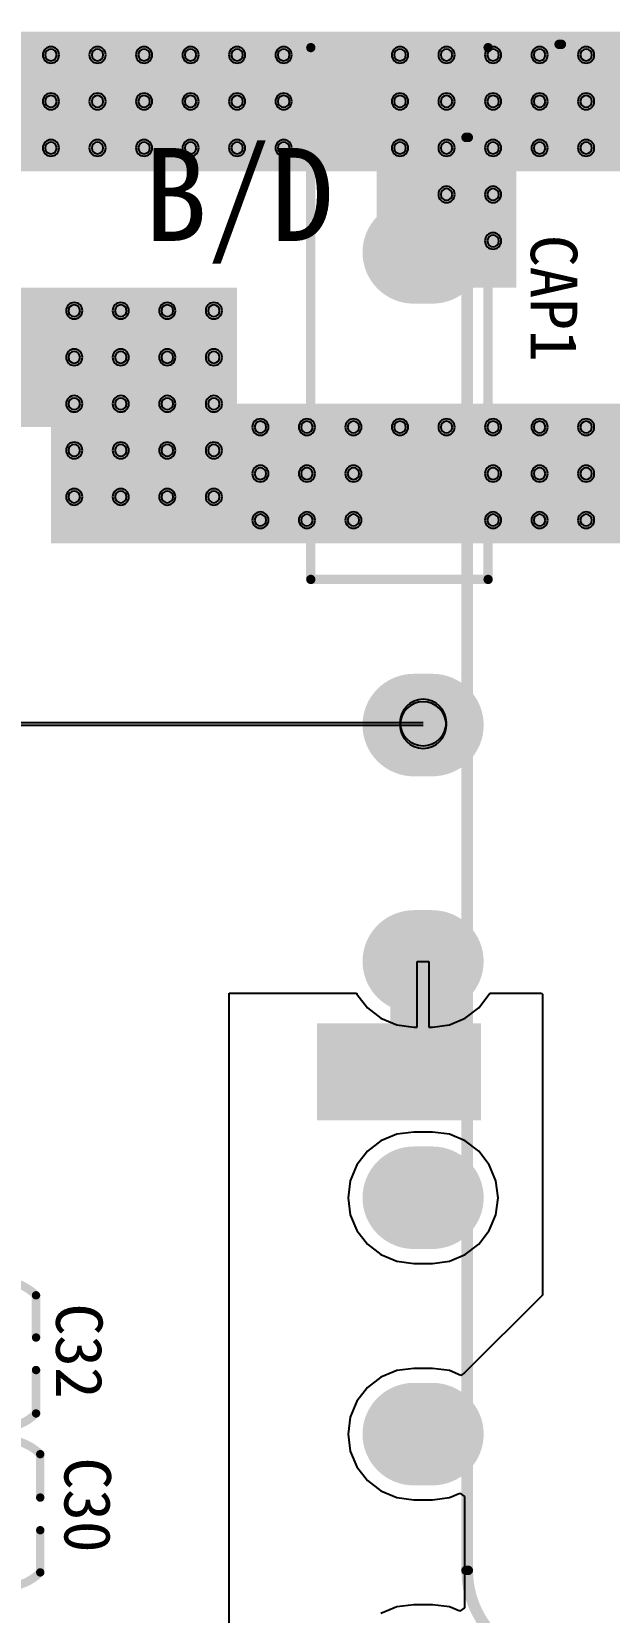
# Model space of a CAD drawing. Header units: inches. Extents: x 32166 to 34772, y 2386 to 4229.
# Drawn here: x 34085.9 to 34139.5, y 3854.3 to 4001.1 of the extents above; entities that cross this region are included whole.
import ezdxf

# ---------------------------------------------------------------- set-up
doc = ezdxf.new("R2010")
doc.units = ezdxf.units.IN
doc.header["$LTSCALE"] = 0.64311
doc.header["$MEASUREMENT"] = 0
for name, color, linetype in [('MULTILAYER', 9, 'CONTINUOUS'), ('TOPLAYER', 1, 'CONTINUOUS'), ('TOPOVERLAY', 2, 'CONTINUOUS'), ('TOPSOLDER', 216, 'CONTINUOUS')]:
    doc.layers.add(name, color=color, linetype=linetype)
doc.styles.get("Standard").update_dxf_attribs({"font": 'txt', "width": 0.8})

msp = doc.modelspace()

# ---------------------------------------------------------------- linework, layer by layer
at = {"layer": 'MULTILAYER'}
for points, const_width in [([(34120, 3992.71, 1), (34120, 3990.12, 1)], 2.59), ([(34121.33, 3982.79, 1), (34121.33, 3978.47, 1)], 4.32), ([(34123.06, 3982.79, 1), (34123.06, 3978.47, 1)], 4.32), ([(34121.33, 3960.85, 1), (34121.33, 3956.53, 1)], 4.32), ([(34123.06, 3960.85, 1), (34123.06, 3956.53, 1)], 4.32), ([(34120, 3959.79, 1), (34120, 3957.2, 1)], 2.59), ([(34121.33, 3938.9, 1), (34121.33, 3934.58, 1)], 4.32), ([(34123.06, 3938.9, 1), (34123.06, 3934.58, 1)], 4.32), ([(34121.33, 3916.96, 1), (34121.33, 3912.64, 1)], 4.32), ([(34123.06, 3916.96, 1), (34123.06, 3912.64, 1)], 4.32), ([(34121.33, 3895.01, 1), (34121.33, 3890.69, 1)], 4.32), ([(34123.06, 3895.01, 1), (34123.06, 3890.69, 1)], 4.32), ([(34121.33, 3873.06, 1), (34121.33, 3868.74, 1)], 4.32), ([(34123.06, 3873.06, 1), (34123.06, 3868.74, 1)], 4.32)]:
    msp.add_lwpolyline(points, format="xyb", close=True, dxfattribs=dict(at, const_width=const_width))
at = {"layer": 'MULTILAYER', "const_width": 8.64}
for points in [[(34121.33, 3980.63), (34123.06, 3980.63)], [(34121.33, 3958.69), (34123.06, 3958.69)], [(34121.33, 3936.74), (34123.06, 3936.74)], [(34121.33, 3914.8), (34123.06, 3914.8)], [(34121.33, 3892.85), (34123.06, 3892.85)], [(34121.33, 3870.9), (34123.06, 3870.9)]]:
    msp.add_lwpolyline(points, dxfattribs=at)
at = {"layer": 'MULTILAYER'}
for centre, start, end in [((34087.65, 3998.97), 0, 180), ((34087.65, 3998.97), 180, 0), ((34091.97, 3998.97), 0, 180), ((34091.97, 3998.97), 180, 0), ((34096.29, 3998.97), 0, 180), ((34096.29, 3998.97), 180, 0), ((34100.61, 3998.97), 0, 180), ((34100.61, 3998.97), 180, 0), ((34104.93, 3998.97), 0, 180), ((34104.93, 3998.97), 180, 0), ((34109.25, 3998.97), 0, 180), ((34109.25, 3998.97), 180, 0), ((34120.05, 3998.97), 0, 180), ((34120.05, 3998.97), 180, 0), ((34124.37, 3998.97), 0, 180), ((34124.37, 3998.97), 180, 0), ((34128.69, 3998.97), 0, 180), ((34128.69, 3998.97), 180, 0), ((34133.01, 3998.97), 0, 180), ((34133.01, 3998.97), 180, 0), ((34137.33, 3998.97), 0, 180), ((34137.33, 3998.97), 180, 0), ((34087.65, 3994.65), 0, 180), ((34087.65, 3994.65), 180, 0), ((34091.97, 3994.65), 0, 180), ((34091.97, 3994.65), 180, 0), ((34096.29, 3994.65), 0, 180), ((34096.29, 3994.65), 180, 0), ((34100.61, 3994.65), 0, 180), ((34100.61, 3994.65), 180, 0), ((34104.93, 3994.65), 0, 180), ((34104.93, 3994.65), 180, 0), ((34109.25, 3994.65), 0, 180), ((34109.25, 3994.65), 180, 0), ((34120.05, 3994.65), 0, 180), ((34120.05, 3994.65), 180, 0), ((34124.37, 3994.65), 0, 180), ((34124.37, 3994.65), 180, 0), ((34128.69, 3994.65), 0, 180), ((34128.69, 3994.65), 180, 0), ((34133.01, 3994.65), 0, 180), ((34133.01, 3994.65), 180, 0), ((34137.33, 3994.65), 0, 180), ((34137.33, 3994.65), 180, 0), ((34087.65, 3990.33), 0, 180), ((34087.65, 3990.33), 180, 0), ((34091.97, 3990.33), 0, 180), ((34091.97, 3990.33), 180, 0), ((34096.29, 3990.33), 0, 180), ((34096.29, 3990.33), 180, 0), ((34100.61, 3990.33), 0, 180), ((34100.61, 3990.33), 180, 0), ((34104.93, 3990.33), 0, 180), ((34104.93, 3990.33), 180, 0), ((34109.25, 3990.33), 0, 180), ((34109.25, 3990.33), 180, 0), ((34120.05, 3990.33), 0, 180), ((34120.05, 3990.33), 180, 0), ((34124.37, 3990.33), 0, 180), ((34124.37, 3990.33), 180, 0), ((34128.69, 3990.33), 0, 180), ((34128.69, 3990.33), 180, 0), ((34133.01, 3990.33), 0, 180), ((34133.01, 3990.33), 180, 0), ((34137.33, 3990.33), 0, 180), ((34137.33, 3990.33), 180, 0), ((34124.37, 3986.01), 0, 180), ((34124.37, 3986.01), 180, 0), ((34128.69, 3986.01), 0, 180), ((34128.69, 3986.01), 180, 0), ((34128.69, 3981.69), 0, 180), ((34128.69, 3981.69), 180, 0), ((34089.81, 3975.21), 0, 180), ((34089.81, 3975.21), 180, 0), ((34094.13, 3975.21), 0, 180), ((34094.13, 3975.21), 180, 0), ((34098.45, 3975.21), 0, 180), ((34098.45, 3975.21), 180, 0), ((34102.77, 3975.21), 0, 180), ((34102.77, 3975.21), 180, 0), ((34089.81, 3970.89), 0, 180), ((34089.81, 3970.89), 180, 0), ((34094.13, 3970.89), 0, 180), ((34094.13, 3970.89), 180, 0), ((34098.45, 3970.89), 0, 180), ((34098.45, 3970.89), 180, 0), ((34102.77, 3970.89), 0, 180), ((34102.77, 3970.89), 180, 0), ((34089.81, 3966.57), 0, 180), ((34089.81, 3966.57), 180, 0), ((34094.13, 3966.57), 0, 180), ((34094.13, 3966.57), 180, 0), ((34098.45, 3966.57), 0, 180), ((34098.45, 3966.57), 180, 0), ((34102.77, 3966.57), 0, 180), ((34102.77, 3966.57), 180, 0), ((34107.09, 3964.41), 0, 180), ((34111.41, 3964.41), 0, 180), ((34115.73, 3964.41), 0, 180), ((34120.05, 3964.41), 0, 180), ((34124.37, 3964.41), 0, 180), ((34128.69, 3964.41), 0, 180), ((34133.01, 3964.41), 0, 180), ((34137.33, 3964.41), 0, 180), ((34107.09, 3964.41), 180, 0), ((34111.41, 3964.41), 180, 0), ((34115.73, 3964.41), 180, 0), ((34120.05, 3964.41), 180, 0), ((34124.37, 3964.41), 180, 0), ((34128.69, 3964.41), 180, 0), ((34133.01, 3964.41), 180, 0), ((34137.33, 3964.41), 180, 0), ((34089.81, 3962.25), 0, 180), ((34089.81, 3962.25), 180, 0), ((34094.13, 3962.25), 0, 180), ((34094.13, 3962.25), 180, 0), ((34098.45, 3962.25), 0, 180), ((34098.45, 3962.25), 180, 0), ((34102.77, 3962.25), 0, 180), ((34102.77, 3962.25), 180, 0), ((34107.09, 3960.09), 0, 180), ((34111.41, 3960.09), 0, 180), ((34115.73, 3960.09), 0, 180), ((34128.69, 3960.09), 0, 180), ((34133.01, 3960.09), 0, 180), ((34137.33, 3960.09), 0, 180), ((34107.09, 3960.09), 180, 0), ((34111.41, 3960.09), 180, 0), ((34115.73, 3960.09), 180, 0), ((34128.69, 3960.09), 180, 0), ((34133.01, 3960.09), 180, 0), ((34137.33, 3960.09), 180, 0), ((34089.81, 3957.93), 0, 180), ((34089.81, 3957.93), 180, 0), ((34094.13, 3957.93), 0, 180), ((34094.13, 3957.93), 180, 0), ((34098.45, 3957.93), 0, 180), ((34098.45, 3957.93), 180, 0), ((34102.77, 3957.93), 0, 180), ((34102.77, 3957.93), 180, 0), ((34107.09, 3955.77), 0, 180), ((34111.41, 3955.77), 0, 180), ((34115.73, 3955.77), 0, 180), ((34128.69, 3955.77), 0, 180), ((34133.01, 3955.77), 0, 180), ((34137.33, 3955.77), 0, 180), ((34107.09, 3955.77), 180, 0), ((34111.41, 3955.77), 180, 0), ((34115.73, 3955.77), 180, 0), ((34128.69, 3955.77), 180, 0), ((34133.01, 3955.77), 180, 0), ((34137.33, 3955.77), 180, 0)]:
    msp.add_arc(centre, 0.54, start, end, dxfattribs=at)
at = {"layer": 'TOPLAYER'}
for p, q in [((34066.7, 3936.98), (34122.2, 3936.98)), ((34121.65, 3908.69), (34121.65, 3914.8)), ((34121.65, 3914.8), (34122.74, 3914.8)), ((34122.74, 3914.8), (34122.74, 3908.69)), ((34104.19, 3851.05), (34104.19, 3911.84)), ((34104.19, 3911.84), (34116.01, 3911.84)), ((34116.01, 3911.84), (34116.05, 3911.75)), ((34128.34, 3911.75), (34128.38, 3911.84)), ((34128.38, 3911.84), (34133.18, 3911.84)), ((34133.18, 3911.84), (34133.27, 3911.75)), ((34116.05, 3911.75), (34117.02, 3910.48)), ((34117.02, 3910.48), (34118.28, 3909.51)), ((34126.11, 3909.51), (34127.37, 3910.48)), ((34127.37, 3910.48), (34128.34, 3911.75)), ((34133.27, 3911.75), (34133.27, 3883.8)), ((34118.28, 3909.51), (34119.75, 3908.9)), ((34119.75, 3908.9), (34121.33, 3908.69)), ((34123.06, 3908.69), (34124.64, 3908.9)), ((34124.64, 3908.9), (34126.11, 3909.51)), ((34121.33, 3908.69), (34121.65, 3908.69)), ((34122.74, 3908.69), (34123.06, 3908.69)), ((34119.75, 3898.74), (34118.28, 3898.13)), ((34121.33, 3898.95), (34119.75, 3898.74)), ((34123.06, 3898.95), (34121.33, 3898.95)), ((34124.64, 3898.74), (34123.06, 3898.95)), ((34126.11, 3898.13), (34124.64, 3898.74)), ((34117.02, 3897.16), (34116.05, 3895.9)), ((34118.28, 3898.13), (34117.02, 3897.16)), ((34127.37, 3897.16), (34126.11, 3898.13)), ((34128.34, 3895.9), (34127.37, 3897.16)), ((34116.05, 3895.9), (34115.44, 3894.43)), ((34128.95, 3894.43), (34128.34, 3895.9)), ((34115.44, 3894.43), (34115.23, 3892.85)), ((34129.16, 3892.85), (34128.95, 3894.43)), ((34115.23, 3892.85), (34115.44, 3891.27)), ((34128.95, 3891.27), (34129.16, 3892.85)), ((34115.44, 3891.27), (34116.05, 3889.8)), ((34128.34, 3889.8), (34128.95, 3891.27)), ((34116.05, 3889.8), (34117.02, 3888.54)), ((34127.37, 3888.54), (34128.34, 3889.8)), ((34117.02, 3888.54), (34118.28, 3887.57)), ((34126.11, 3887.57), (34127.37, 3888.54)), ((34118.28, 3887.57), (34119.75, 3886.96)), ((34119.75, 3886.96), (34121.33, 3886.75)), ((34123.06, 3886.75), (34124.64, 3886.96)), ((34124.64, 3886.96), (34126.11, 3887.57)), ((34121.33, 3886.75), (34123.06, 3886.75)), ((34133.27, 3883.8), (34126.05, 3876.59)), ((34119.75, 3876.8), (34118.28, 3876.19)), ((34121.33, 3877), (34119.75, 3876.8)), ((34123.06, 3877), (34121.33, 3877)), ((34124.64, 3876.8), (34123.06, 3877)), ((34125.71, 3876.35), (34124.64, 3876.8)), ((34126.05, 3876.59), (34125.71, 3876.35)), ((34126.05, 3876.59), (34126.05, 3876.59)), ((34126.05, 3876.59), (34126.05, 3876.59)), ((34117.02, 3875.22), (34116.05, 3873.95)), ((34118.28, 3876.19), (34117.02, 3875.22)), ((34116.05, 3873.95), (34115.44, 3872.48)), ((34115.44, 3872.48), (34115.23, 3870.9)), ((34115.23, 3870.9), (34115.44, 3869.33)), ((34115.44, 3869.33), (34116.05, 3867.85)), ((34116.05, 3867.85), (34117.02, 3866.59)), ((34117.02, 3866.59), (34118.28, 3865.62)), ((34118.28, 3865.62), (34119.75, 3865.01)), ((34119.75, 3865.01), (34121.33, 3864.8)), ((34123.06, 3864.8), (34124.64, 3865.01)), ((34124.64, 3865.01), (34125.6, 3865.41)), ((34125.6, 3865.41), (34126.05, 3865.1)), ((34126.05, 3865.1), (34126.05, 3854.76)), ((34121.33, 3864.8), (34123.06, 3864.8)), ((34119.75, 3854.85), (34118.28, 3854.24)), ((34121.33, 3855.06), (34119.75, 3854.85)), ((34123.06, 3855.06), (34121.33, 3855.06)), ((34124.64, 3854.85), (34123.06, 3855.06)), ((34125.6, 3854.45), (34124.64, 3854.85)), ((34126.05, 3854.76), (34125.6, 3854.45))]:
    msp.add_line(p, q, dxfattribs=at)
for points, const_width in [([(34120, 3992.71, 1), (34120, 3990.12, 1)], 2.59), ([(34121.33, 3982.79, 1), (34121.33, 3978.47, 1)], 4.32), ([(34123.06, 3982.79, 1), (34123.06, 3978.47, 1)], 4.32), ([(34121.33, 3960.85, 1), (34121.33, 3956.53, 1)], 4.32), ([(34123.06, 3960.85, 1), (34123.06, 3956.53, 1)], 4.32), ([(34120, 3959.79, 1), (34120, 3957.2, 1)], 2.59), ([(34121.33, 3938.9, 1), (34121.33, 3934.58, 1)], 4.32), ([(34123.06, 3938.9, 1), (34123.06, 3934.58, 1)], 4.32), ([(34121.33, 3916.96, 1), (34121.33, 3912.64, 1)], 4.32), ([(34123.06, 3916.96, 1), (34123.06, 3912.64, 1)], 4.32), ([(34121.33, 3895.01, 1), (34121.33, 3890.69, 1)], 4.32), ([(34123.06, 3895.01, 1), (34123.06, 3890.69, 1)], 4.32), ([(34121.33, 3873.06, 1), (34121.33, 3868.74, 1)], 4.32), ([(34123.06, 3873.06, 1), (34123.06, 3868.74, 1)], 4.32)]:
    msp.add_lwpolyline(points, format="xyb", close=True, dxfattribs=dict(at, const_width=const_width))
at = {"layer": 'TOPLAYER', "const_width": 8.64}
for points in [[(34121.33, 3980.63), (34123.06, 3980.63)], [(34121.33, 3958.69), (34123.06, 3958.69)], [(34121.33, 3936.74), (34123.06, 3936.74)], [(34121.33, 3914.8), (34123.06, 3914.8)], [(34121.33, 3892.85), (34123.06, 3892.85)], [(34121.33, 3870.9), (34123.06, 3870.9)]]:
    msp.add_lwpolyline(points, dxfattribs=at)
at = {"layer": 'TOPLAYER'}
for centre, radius, start, end in [((34087.65, 3998.97), 0.54, 0, 180), ((34087.65, 3998.97), 0.54, 180, 0), ((34091.97, 3998.97), 0.54, 0, 180), ((34091.97, 3998.97), 0.54, 180, 0), ((34096.29, 3998.97), 0.54, 0, 180), ((34096.29, 3998.97), 0.54, 180, 0), ((34100.61, 3998.97), 0.54, 0, 180), ((34100.61, 3998.97), 0.54, 180, 0), ((34104.93, 3998.97), 0.54, 0, 180), ((34104.93, 3998.97), 0.54, 180, 0), ((34109.25, 3998.97), 0.54, 0, 180), ((34109.25, 3998.97), 0.54, 180, 0), ((34120.05, 3998.97), 0.54, 0, 180), ((34120.05, 3998.97), 0.54, 180, 0), ((34124.37, 3998.97), 0.54, 0, 180), ((34124.37, 3998.97), 0.54, 180, 0), ((34128.69, 3998.97), 0.54, 0, 180), ((34128.69, 3998.97), 0.54, 180, 0), ((34133.01, 3998.97), 0.54, 0, 180), ((34133.01, 3998.97), 0.54, 180, 0), ((34137.33, 3998.97), 0.54, 0, 180), ((34137.33, 3998.97), 0.54, 180, 0), ((34087.65, 3994.65), 0.54, 0, 180), ((34087.65, 3994.65), 0.54, 180, 0), ((34091.97, 3994.65), 0.54, 0, 180), ((34091.97, 3994.65), 0.54, 180, 0), ((34096.29, 3994.65), 0.54, 0, 180), ((34096.29, 3994.65), 0.54, 180, 0), ((34100.61, 3994.65), 0.54, 0, 180), ((34100.61, 3994.65), 0.54, 180, 0), ((34104.93, 3994.65), 0.54, 0, 180), ((34104.93, 3994.65), 0.54, 180, 0), ((34109.25, 3994.65), 0.54, 0, 180), ((34109.25, 3994.65), 0.54, 180, 0), ((34120.05, 3994.65), 0.54, 0, 180), ((34120.05, 3994.65), 0.54, 180, 0), ((34124.37, 3994.65), 0.54, 0, 180), ((34124.37, 3994.65), 0.54, 180, 0), ((34128.69, 3994.65), 0.54, 0, 180), ((34128.69, 3994.65), 0.54, 180, 0), ((34133.01, 3994.65), 0.54, 0, 180), ((34133.01, 3994.65), 0.54, 180, 0), ((34137.33, 3994.65), 0.54, 0, 180), ((34137.33, 3994.65), 0.54, 180, 0), ((34087.65, 3990.33), 0.54, 0, 180), ((34087.65, 3990.33), 0.54, 180, 0), ((34091.97, 3990.33), 0.54, 0, 180), ((34091.97, 3990.33), 0.54, 180, 0), ((34096.29, 3990.33), 0.54, 0, 180), ((34096.29, 3990.33), 0.54, 180, 0), ((34100.61, 3990.33), 0.54, 0, 180), ((34100.61, 3990.33), 0.54, 180, 0), ((34104.93, 3990.33), 0.54, 0, 180), ((34104.93, 3990.33), 0.54, 180, 0), ((34109.25, 3990.33), 0.54, 0, 180), ((34109.25, 3990.33), 0.54, 180, 0), ((34120.05, 3990.33), 0.54, 0, 180), ((34120.05, 3990.33), 0.54, 180, 0), ((34124.37, 3990.33), 0.54, 0, 180), ((34124.37, 3990.33), 0.54, 180, 0), ((34128.69, 3990.33), 0.54, 0, 180), ((34128.69, 3990.33), 0.54, 180, 0), ((34133.01, 3990.33), 0.54, 0, 180), ((34133.01, 3990.33), 0.54, 180, 0), ((34137.33, 3990.33), 0.54, 0, 180), ((34137.33, 3990.33), 0.54, 180, 0), ((34124.37, 3986.01), 0.54, 0, 180), ((34124.37, 3986.01), 0.54, 180, 0), ((34128.69, 3986.01), 0.54, 0, 180), ((34128.69, 3986.01), 0.54, 180, 0), ((34128.69, 3981.69), 0.54, 0, 180), ((34128.69, 3981.69), 0.54, 180, 0), ((34089.81, 3975.21), 0.54, 0, 180), ((34089.81, 3975.21), 0.54, 180, 0), ((34094.13, 3975.21), 0.54, 0, 180), ((34094.13, 3975.21), 0.54, 180, 0), ((34098.45, 3975.21), 0.54, 0, 180), ((34098.45, 3975.21), 0.54, 180, 0), ((34102.77, 3975.21), 0.54, 0, 180), ((34102.77, 3975.21), 0.54, 180, 0), ((34089.81, 3970.89), 0.54, 0, 180), ((34089.81, 3970.89), 0.54, 180, 0), ((34094.13, 3970.89), 0.54, 0, 180), ((34094.13, 3970.89), 0.54, 180, 0), ((34098.45, 3970.89), 0.54, 0, 180), ((34098.45, 3970.89), 0.54, 180, 0), ((34102.77, 3970.89), 0.54, 0, 180), ((34102.77, 3970.89), 0.54, 180, 0), ((34089.81, 3966.57), 0.54, 0, 180), ((34089.81, 3966.57), 0.54, 180, 0), ((34094.13, 3966.57), 0.54, 0, 180), ((34094.13, 3966.57), 0.54, 180, 0), ((34098.45, 3966.57), 0.54, 0, 180), ((34098.45, 3966.57), 0.54, 180, 0), ((34102.77, 3966.57), 0.54, 0, 180), ((34102.77, 3966.57), 0.54, 180, 0), ((34107.09, 3964.41), 0.54, 0, 180), ((34111.41, 3964.41), 0.54, 0, 180), ((34115.73, 3964.41), 0.54, 0, 180), ((34120.05, 3964.41), 0.54, 0, 180), ((34124.37, 3964.41), 0.54, 0, 180), ((34128.69, 3964.41), 0.54, 0, 180), ((34133.01, 3964.41), 0.54, 0, 180), ((34137.33, 3964.41), 0.54, 0, 180), ((34107.09, 3964.41), 0.54, 180, 0), ((34111.41, 3964.41), 0.54, 180, 0), ((34115.73, 3964.41), 0.54, 180, 0), ((34120.05, 3964.41), 0.54, 180, 0), ((34124.37, 3964.41), 0.54, 180, 0), ((34128.69, 3964.41), 0.54, 180, 0), ((34133.01, 3964.41), 0.54, 180, 0), ((34137.33, 3964.41), 0.54, 180, 0), ((34089.81, 3962.25), 0.54, 0, 180), ((34089.81, 3962.25), 0.54, 180, 0), ((34094.13, 3962.25), 0.54, 0, 180), ((34094.13, 3962.25), 0.54, 180, 0), ((34098.45, 3962.25), 0.54, 0, 180), ((34098.45, 3962.25), 0.54, 180, 0), ((34102.77, 3962.25), 0.54, 0, 180), ((34102.77, 3962.25), 0.54, 180, 0), ((34107.09, 3960.09), 0.54, 0, 180), ((34111.41, 3960.09), 0.54, 0, 180), ((34115.73, 3960.09), 0.54, 0, 180), ((34128.69, 3960.09), 0.54, 0, 180), ((34133.01, 3960.09), 0.54, 0, 180), ((34137.33, 3960.09), 0.54, 0, 180), ((34107.09, 3960.09), 0.54, 180, 0), ((34111.41, 3960.09), 0.54, 180, 0), ((34115.73, 3960.09), 0.54, 180, 0), ((34128.69, 3960.09), 0.54, 180, 0), ((34133.01, 3960.09), 0.54, 180, 0), ((34137.33, 3960.09), 0.54, 180, 0), ((34089.81, 3957.93), 0.54, 0, 180), ((34089.81, 3957.93), 0.54, 180, 0), ((34094.13, 3957.93), 0.54, 0, 180), ((34094.13, 3957.93), 0.54, 180, 0), ((34098.45, 3957.93), 0.54, 0, 180), ((34098.45, 3957.93), 0.54, 180, 0), ((34102.77, 3957.93), 0.54, 0, 180), ((34102.77, 3957.93), 0.54, 180, 0), ((34107.09, 3955.77), 0.54, 0, 180), ((34111.41, 3955.77), 0.54, 0, 180), ((34115.73, 3955.77), 0.54, 0, 180), ((34128.69, 3955.77), 0.54, 0, 180), ((34133.01, 3955.77), 0.54, 0, 180), ((34137.33, 3955.77), 0.54, 0, 180), ((34107.09, 3955.77), 0.54, 180, 0), ((34111.41, 3955.77), 0.54, 180, 0), ((34115.73, 3955.77), 0.54, 180, 0), ((34128.69, 3955.77), 0.54, 180, 0), ((34133.01, 3955.77), 0.54, 180, 0), ((34137.33, 3955.77), 0.54, 180, 0), ((34122.2, 3936.98), 2.16, 0, 180), ((34122.2, 3936.98), 2.16, 180, 0)]:
    msp.add_arc(centre, radius, start, end, dxfattribs=at)
for points in [[(34065.62, 3988.17), (34180.53, 3988.17), (34065.62, 4001.13), (34180.53, 4001.13)], [(34117.89, 3977.37), (34130.85, 3977.37), (34117.89, 4001.13), (34130.85, 4001.13)], [(33519.57, 3964.41), (34104.93, 3964.41), (33519.57, 3977.37), (34104.93, 3977.37)], [(34087.65, 3953.61), (34104.93, 3953.61), (34087.65, 3977.37), (34104.93, 3977.37)], [(34104.93, 3953.61), (34154.61, 3953.61), (34104.93, 3966.57), (34154.61, 3966.57)], [(34119.14, 3904.75), (34126.44, 3904.75), (34119.14, 3915.42), (34126.44, 3915.42)], [(34112.36, 3900.04), (34127.56, 3900.04), (34112.36, 3909.03), (34127.56, 3909.03)]]:
    msp.add_solid(points, dxfattribs=at)
at = {"layer": 'TOPOVERLAY'}
for points, const_width in [([(34111.77, 3950.26), (34111.77, 3999.64)], 0.864), ([(34111.77, 3999.64), (34128.23, 3999.64)], 0.864), ([(34128.23, 3950.26), (34128.23, 3999.64)], 0.864), ([(34134.82, 3999.95), (34302.43, 3999.95)], 0.878), ([(34126.18, 3858.25), (34126.18, 3991.31)], 0.878), ([(34126.39, 3858.25), (34126.39, 3991.31)], 0.878), ([(34111.77, 3950.26), (34128.23, 3950.26)], 0.864), ([(34086.26, 3879.87), (34086.26, 3883.79)], 0.778), ([(34086.26, 3872.82), (34086.26, 3876.85)], 0.778), ([(34086.65, 3865.01), (34086.65, 3869.04)], 0.778), ([(34086.65, 3858.06), (34086.65, 3861.98)], 0.778)]:
    msp.add_lwpolyline(points, dxfattribs=dict(at, const_width=const_width))
for points, const_width in [([(34111.77, 3999.86, 1), (34111.77, 3999.43, 1)], 0.432), ([(34111.77, 3999.86, 1), (34111.77, 3999.43, 1)], 0.432), ([(34128.23, 3999.86, 1), (34128.23, 3999.43, 1)], 0.432), ([(34128.23, 3999.86, 1), (34128.23, 3999.43, 1)], 0.432), ([(34134.82, 4000.17, 1), (34134.82, 3999.73, 1)], 0.439), ([(34134.82, 4000.17, 1), (34134.82, 3999.73, 1)], 0.439), ([(34135.03, 4000.17, 1), (34135.03, 3999.73, 1)], 0.439), ([(34126.18, 3991.53, 1), (34126.18, 3991.09, 1)], 0.439), ([(34126.18, 3991.53, 1), (34126.18, 3991.09, 1)], 0.439), ([(34126.39, 3991.53, 1), (34126.39, 3991.09, 1)], 0.439), ([(34126.39, 3991.53, 1), (34126.39, 3991.09, 1)], 0.439), ([(34111.77, 3950.48, 1), (34111.77, 3950.05, 1)], 0.432), ([(34111.77, 3950.48, 1), (34111.77, 3950.05, 1)], 0.432), ([(34128.23, 3950.48, 1), (34128.23, 3950.05, 1)], 0.432), ([(34128.23, 3950.48, 1), (34128.23, 3950.05, 1)], 0.432), ([(34086.46, 3883.79, 1), (34086.07, 3883.79, 1)], 0.389), ([(34086.46, 3883.79, 1), (34086.07, 3883.79, 1)], 0.389), ([(34086.46, 3879.87, 1), (34086.07, 3879.87, 1)], 0.389), ([(34086.46, 3876.85, 1), (34086.07, 3876.85, 1)], 0.389), ([(34086.46, 3872.82, 1), (34086.07, 3872.82, 1)], 0.389), ([(34086.46, 3872.82, 1), (34086.07, 3872.82, 1)], 0.389), ([(34086.46, 3869.04, 1), (34086.85, 3869.04, 1)], 0.389), ([(34086.46, 3869.04, 1), (34086.85, 3869.04, 1)], 0.389), ([(34086.46, 3865.01, 1), (34086.85, 3865.01, 1)], 0.389), ([(34086.46, 3861.98, 1), (34086.85, 3861.98, 1)], 0.389), ([(34086.46, 3858.06, 1), (34086.85, 3858.06, 1)], 0.389), ([(34086.46, 3858.06, 1), (34086.85, 3858.06, 1)], 0.389), ([(34126.18, 3858.47, 1), (34126.18, 3858.03, 1)], 0.439), ([(34126.18, 3858.47, 1), (34126.18, 3858.03, 1)], 0.439), ([(34126.39, 3858.47, 1), (34126.39, 3858.03, 1)], 0.439), ([(34126.39, 3858.47, 1), (34126.39, 3858.03, 1)], 0.439)]:
    msp.add_lwpolyline(points, format="xyb", close=True, dxfattribs=dict(at, const_width=const_width))
for points, const_width in [([(34126.18, 3991.31, -0.414214), (34134.82, 3999.95)], 0.878), ([(34126.39, 3991.31, -0.414214), (34135.03, 3999.95)], 0.878), ([(34079.78, 3883.79, -0.414214), (34086.26, 3883.79)], 0.778), ([(34086.26, 3872.82, -0.414214), (34079.78, 3872.82)], 0.778), ([(34080.17, 3869.04, -0.414214), (34086.65, 3869.04)], 0.778), ([(34086.65, 3858.06, -0.414214), (34080.17, 3858.06)], 0.778), ([(34134.82, 3849.61, -0.414214), (34126.18, 3858.25)], 0.878), ([(34135.03, 3849.61, -0.414214), (34126.39, 3858.25)], 0.878)]:
    msp.add_lwpolyline(points, format="xyb", dxfattribs=dict(at, const_width=const_width))
at = {"layer": 'TOPSOLDER'}
msp.add_line((34066.37, 3936.74), (34122.2, 3936.74), dxfattribs=at)
for points, const_width in [([(34120, 3992.93, 1), (34120, 3989.9, 1)], 3.03), ([(34121.33, 3983.01, 1), (34121.33, 3978.25, 1)], 4.76), ([(34123.06, 3983.01, 1), (34123.06, 3978.25, 1)], 4.76), ([(34121.33, 3961.07, 1), (34121.33, 3956.31, 1)], 4.76), ([(34123.06, 3961.07, 1), (34123.06, 3956.31, 1)], 4.76), ([(34120, 3960.01, 1), (34120, 3956.98, 1)], 3.03), ([(34121.33, 3939.12, 1), (34121.33, 3934.36, 1)], 4.76), ([(34123.06, 3939.12, 1), (34123.06, 3934.36, 1)], 4.76), ([(34121.33, 3917.17, 1), (34121.33, 3912.42, 1)], 4.76), ([(34123.06, 3917.17, 1), (34123.06, 3912.42, 1)], 4.76), ([(34121.33, 3895.23, 1), (34121.33, 3890.47, 1)], 4.76), ([(34123.06, 3895.23, 1), (34123.06, 3890.47, 1)], 4.76), ([(34121.33, 3873.28, 1), (34121.33, 3868.52, 1)], 4.76), ([(34123.06, 3873.28, 1), (34123.06, 3868.52, 1)], 4.76)]:
    msp.add_lwpolyline(points, format="xyb", close=True, dxfattribs=dict(at, const_width=const_width))
at = {"layer": 'TOPSOLDER', "const_width": 9.52}
for points in [[(34121.33, 3980.63), (34123.06, 3980.63)], [(34121.33, 3958.69), (34123.06, 3958.69)], [(34121.33, 3936.74), (34123.06, 3936.74)], [(34121.33, 3914.8), (34123.06, 3914.8)], [(34121.33, 3892.85), (34123.06, 3892.85)], [(34121.33, 3870.9), (34123.06, 3870.9)]]:
    msp.add_lwpolyline(points, dxfattribs=at)
at = {"layer": 'TOPSOLDER'}
for centre, radius, start, end in [((34087.65, 3998.97), 0.759, 0, 180), ((34087.65, 3998.97), 0.759, 180, 0), ((34091.97, 3998.97), 0.759, 0, 180), ((34091.97, 3998.97), 0.759, 180, 0), ((34096.29, 3998.97), 0.759, 0, 180), ((34096.29, 3998.97), 0.759, 180, 0), ((34100.61, 3998.97), 0.759, 0, 180), ((34100.61, 3998.97), 0.759, 180, 0), ((34104.93, 3998.97), 0.759, 0, 180), ((34104.93, 3998.97), 0.759, 180, 0), ((34109.25, 3998.97), 0.759, 0, 180), ((34109.25, 3998.97), 0.759, 180, 0), ((34120.05, 3998.97), 0.759, 0, 180), ((34120.05, 3998.97), 0.759, 180, 0), ((34124.37, 3998.97), 0.759, 0, 180), ((34124.37, 3998.97), 0.759, 180, 0), ((34128.69, 3998.97), 0.759, 0, 180), ((34128.69, 3998.97), 0.759, 180, 0), ((34133.01, 3998.97), 0.759, 0, 180), ((34133.01, 3998.97), 0.759, 180, 0), ((34137.33, 3998.97), 0.759, 0, 180), ((34137.33, 3998.97), 0.759, 180, 0), ((34087.65, 3994.65), 0.759, 0, 180), ((34087.65, 3994.65), 0.759, 180, 0), ((34091.97, 3994.65), 0.759, 0, 180), ((34091.97, 3994.65), 0.759, 180, 0), ((34096.29, 3994.65), 0.759, 0, 180), ((34096.29, 3994.65), 0.759, 180, 0), ((34100.61, 3994.65), 0.759, 0, 180), ((34100.61, 3994.65), 0.759, 180, 0), ((34104.93, 3994.65), 0.759, 0, 180), ((34104.93, 3994.65), 0.759, 180, 0), ((34109.25, 3994.65), 0.759, 0, 180), ((34109.25, 3994.65), 0.759, 180, 0), ((34120.05, 3994.65), 0.759, 0, 180), ((34120.05, 3994.65), 0.759, 180, 0), ((34124.37, 3994.65), 0.759, 0, 180), ((34124.37, 3994.65), 0.759, 180, 0), ((34128.69, 3994.65), 0.759, 0, 180), ((34128.69, 3994.65), 0.759, 180, 0), ((34133.01, 3994.65), 0.759, 0, 180), ((34133.01, 3994.65), 0.759, 180, 0), ((34137.33, 3994.65), 0.759, 0, 180), ((34137.33, 3994.65), 0.759, 180, 0), ((34087.65, 3990.33), 0.759, 0, 180), ((34091.97, 3990.33), 0.759, 0, 180), ((34096.29, 3990.33), 0.759, 0, 180), ((34100.61, 3990.33), 0.759, 0, 180), ((34104.93, 3990.33), 0.759, 0, 180), ((34109.25, 3990.33), 0.759, 0, 180), ((34120.05, 3990.33), 0.759, 0, 180), ((34124.37, 3990.33), 0.759, 0, 180), ((34128.69, 3990.33), 0.759, 0, 180), ((34133.01, 3990.33), 0.759, 0, 180), ((34137.33, 3990.33), 0.759, 0, 180), ((34087.65, 3990.33), 0.759, 180, 0), ((34091.97, 3990.33), 0.759, 180, 0), ((34096.29, 3990.33), 0.759, 180, 0), ((34100.61, 3990.33), 0.759, 180, 0), ((34104.93, 3990.33), 0.759, 180, 0), ((34109.25, 3990.33), 0.759, 180, 0), ((34120.05, 3990.33), 0.759, 180, 0), ((34124.37, 3990.33), 0.759, 180, 0), ((34128.69, 3990.33), 0.759, 180, 0), ((34133.01, 3990.33), 0.759, 180, 0), ((34137.33, 3990.33), 0.759, 180, 0), ((34124.37, 3986.01), 0.759, 0, 180), ((34128.69, 3986.01), 0.759, 0, 180), ((34124.37, 3986.01), 0.759, 180, 0), ((34128.69, 3986.01), 0.759, 180, 0), ((34128.69, 3981.69), 0.759, 0, 180), ((34128.69, 3981.69), 0.759, 180, 0), ((34089.81, 3975.21), 0.759, 0, 180), ((34089.81, 3975.21), 0.759, 180, 0), ((34094.13, 3975.21), 0.759, 0, 180), ((34094.13, 3975.21), 0.759, 180, 0), ((34098.45, 3975.21), 0.759, 0, 180), ((34098.45, 3975.21), 0.759, 180, 0), ((34102.77, 3975.21), 0.759, 0, 180), ((34102.77, 3975.21), 0.759, 180, 0), ((34089.81, 3970.89), 0.759, 0, 180), ((34089.81, 3970.89), 0.759, 180, 0), ((34094.13, 3970.89), 0.759, 0, 180), ((34094.13, 3970.89), 0.759, 180, 0), ((34098.45, 3970.89), 0.759, 0, 180), ((34098.45, 3970.89), 0.759, 180, 0), ((34102.77, 3970.89), 0.759, 0, 180), ((34102.77, 3970.89), 0.759, 180, 0), ((34089.81, 3966.57), 0.759, 0, 180), ((34089.81, 3966.57), 0.759, 180, 0), ((34094.13, 3966.57), 0.759, 0, 180), ((34094.13, 3966.57), 0.759, 180, 0), ((34098.45, 3966.57), 0.759, 0, 180), ((34098.45, 3966.57), 0.759, 180, 0), ((34102.77, 3966.57), 0.759, 0, 180), ((34102.77, 3966.57), 0.759, 180, 0), ((34107.09, 3964.41), 0.759, 0, 180), ((34111.41, 3964.41), 0.759, 0, 180), ((34115.73, 3964.41), 0.759, 0, 180), ((34120.05, 3964.41), 0.759, 0, 180), ((34124.37, 3964.41), 0.759, 0, 180), ((34128.69, 3964.41), 0.759, 0, 180), ((34133.01, 3964.41), 0.759, 0, 180), ((34137.33, 3964.41), 0.759, 0, 180), ((34107.09, 3964.41), 0.759, 180, 0), ((34111.41, 3964.41), 0.759, 180, 0), ((34115.73, 3964.41), 0.759, 180, 0), ((34120.05, 3964.41), 0.759, 180, 0), ((34124.37, 3964.41), 0.759, 180, 0), ((34128.69, 3964.41), 0.759, 180, 0), ((34133.01, 3964.41), 0.759, 180, 0), ((34137.33, 3964.41), 0.759, 180, 0), ((34089.81, 3962.25), 0.759, 0, 180), ((34089.81, 3962.25), 0.759, 180, 0), ((34094.13, 3962.25), 0.759, 0, 180), ((34094.13, 3962.25), 0.759, 180, 0), ((34098.45, 3962.25), 0.759, 0, 180), ((34098.45, 3962.25), 0.759, 180, 0), ((34102.77, 3962.25), 0.759, 0, 180), ((34102.77, 3962.25), 0.759, 180, 0), ((34107.09, 3960.09), 0.759, 0, 180), ((34111.41, 3960.09), 0.759, 0, 180), ((34115.73, 3960.09), 0.759, 0, 180), ((34128.69, 3960.09), 0.759, 0, 180), ((34133.01, 3960.09), 0.759, 0, 180), ((34137.33, 3960.09), 0.759, 0, 180), ((34107.09, 3960.09), 0.759, 180, 0), ((34111.41, 3960.09), 0.759, 180, 0), ((34115.73, 3960.09), 0.759, 180, 0), ((34128.69, 3960.09), 0.759, 180, 0), ((34133.01, 3960.09), 0.759, 180, 0), ((34137.33, 3960.09), 0.759, 180, 0), ((34089.81, 3957.93), 0.759, 0, 180), ((34089.81, 3957.93), 0.759, 180, 0), ((34094.13, 3957.93), 0.759, 0, 180), ((34094.13, 3957.93), 0.759, 180, 0), ((34098.45, 3957.93), 0.759, 0, 180), ((34098.45, 3957.93), 0.759, 180, 0), ((34102.77, 3957.93), 0.759, 0, 180), ((34102.77, 3957.93), 0.759, 180, 0), ((34107.09, 3955.77), 0.759, 0, 180), ((34111.41, 3955.77), 0.759, 0, 180), ((34115.73, 3955.77), 0.759, 0, 180), ((34128.69, 3955.77), 0.759, 0, 180), ((34133.01, 3955.77), 0.759, 0, 180), ((34137.33, 3955.77), 0.759, 0, 180), ((34107.09, 3955.77), 0.759, 180, 0), ((34111.41, 3955.77), 0.759, 180, 0), ((34115.73, 3955.77), 0.759, 180, 0), ((34128.69, 3955.77), 0.759, 180, 0), ((34133.01, 3955.77), 0.759, 180, 0), ((34137.33, 3955.77), 0.759, 180, 0), ((34122.2, 3936.74), 2.16, 0, 180), ((34122.2, 3936.74), 2.16, 180, 0)]:
    msp.add_arc(centre, radius, start, end, dxfattribs=at)
for points in [[(34065.92, 3988.17), (34180.96, 3988.17), (34065.92, 4001.13), (34180.96, 4001.13)], [(34117.89, 3977.8), (34130.85, 3977.8), (34117.89, 4001.13), (34130.85, 4001.13)], [(33519.57, 3964.41), (34104.93, 3964.41), (33519.57, 3977.37), (34104.93, 3977.37)], [(34087.65, 3953.61), (34104.06, 3953.61), (34087.65, 3975.21), (34104.06, 3975.21)], [(34104.06, 3953.61), (34135.77, 3953.61), (34104.06, 3966.57), (34135.77, 3966.57)]]:
    msp.add_solid(points, dxfattribs=at)

# ---------------------------------------------------------------- texts
at = {"layer": 'TOPOVERLAY'}
for s, height, rotation, p in [('B/D', 8.64, 360, (34096.29, 3981.69)), ('CAP1', 4.32, 270, (34132.19, 3982.25)), ('C32', 4.32, 270, (34088.12, 3883.02)), ('C30', 4.32, 270, (34088.9, 3868.72))]:
    msp.add_text(s, height=height, rotation=rotation, dxfattribs=at).set_placement(p)

doc.saveas('drawing.dxf')
